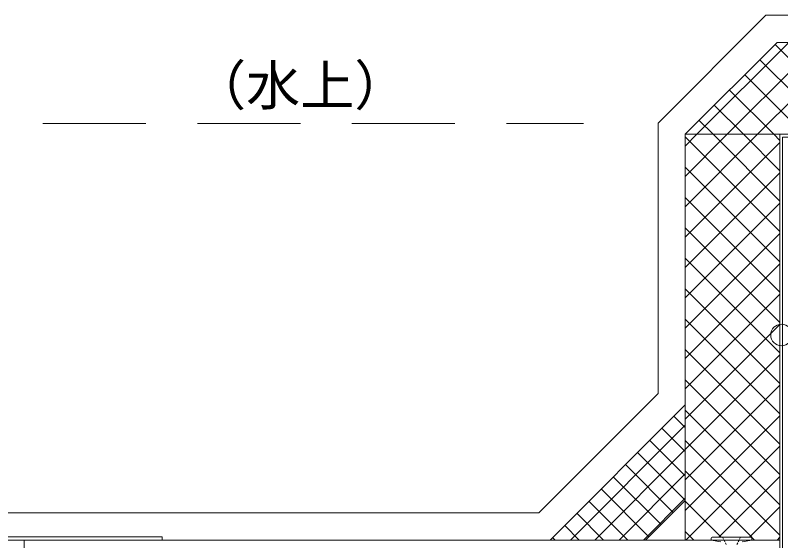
# Model space of a CAD drawing. Units: millimetres, scale not verified. Extents: x -1380 to 1380, y -955 to 955.
# Drawn here: x 32.5 to 315.6, y -344.2 to -150 of the extents above; entities that cross this region are included whole.
import ezdxf
from ezdxf.enums import TextEntityAlignment as Align

# ---------------------------------------------------------------- set-up
doc = ezdxf.new("R2010")
doc.units = ezdxf.units.MM
doc.header["$LTSCALE"] = 3
doc.linetypes.add('USER1', pattern=[19.05, 12.7, -6.35])
doc.linetypes.add('USER6', pattern=[0.375, 0.25, -0.125])
for name, color, linetype, lineweight in [('0-1_HATCH', 9, 'Continuous', 18), ('0-3_BOUSUI', 1, 'Continuous', 18), ('0-4_MOJI', 7, 'Continuous', 18), ('0-7_KANAMONO_SCREW', 4, 'Continuous', 18), ('0-8_dannnetu', 6, 'Continuous', 18), ('0-9_KANAMONO', 5, 'Continuous', 18), ('1-2_L-1', 7, 'Continuous', 18)]:
    doc.layers.add(name, color=color, linetype=linetype, lineweight=lineweight)
doc.styles.add('ＭＳ ゴシック', font='')
doc.styles.get('ＭＳ ゴシック').set_extended_font_data('MS Gothic')

msp = doc.modelspace()

# ---------------------------------------------------------------- linework, layer by layer
at = {"layer": '0-1_HATCH'}
for p, q in [((284.609, -193.959), (318.609, -159.959)), ((295.834, -193.959), (329.834, -159.959)), ((307.059, -193.959), (341.059, -159.959)), ((346.681, -193.959), (313.481, -160.758)), ((335.456, -193.959), (307.868, -166.371)), ((324.23, -193.959), (302.256, -171.984)), ((313.005, -193.959), (296.643, -177.596)), ((301.78, -193.959), (291.03, -183.209)), ((290.554, -193.959), (285.418, -188.822)), ((280.281, -198.286), (284.609, -193.959)), ((280.281, -209.511), (295.834, -193.959)), ((280.281, -220.737), (307.059, -193.959)), ((315.281, -229.91), (280.281, -194.91)), ((315.281, -218.685), (290.554, -193.959)), ((315.281, -207.46), (301.78, -193.959)), ((315.281, -196.234), (313.005, -193.959)), ((280.281, -231.962), (315.281, -196.962)), ((315.281, -241.136), (280.281, -206.136)), ((280.281, -243.187), (315.281, -208.187)), ((315.281, -252.361), (280.281, -217.361)), ((280.281, -254.413), (315.281, -219.413)), ((315.281, -263.586), (280.281, -228.586)), ((280.281, -265.638), (315.281, -230.638)), ((315.281, -274.812), (280.281, -239.812)), ((280.281, -276.863), (315.281, -241.863)), ((315.281, -286.037), (280.281, -251.037)), ((280.281, -288.089), (315.281, -253.089)), ((315.281, -297.262), (280.281, -262.262)), ((280.281, -299.314), (315.281, -264.314)), ((315.281, -308.488), (280.281, -273.488)), ((280.281, -310.539), (315.281, -275.539)), ((315.281, -319.713), (280.281, -284.713)), ((280.281, -321.765), (315.281, -286.765)), ((315.281, -330.938), (280.281, -295.938)), ((280.281, -302.306), (276.107, -298.132)), ((280.281, -332.99), (315.281, -297.99)), ((237.871, -343.959), (280.281, -301.548)), ((280.281, -311.287), (271.617, -302.623)), ((280.281, -320.267), (267.127, -307.113)), ((315.281, -342.164), (280.281, -307.164)), ((246.851, -343.959), (280.281, -310.529)), ((280.538, -343.959), (315.281, -309.215)), ((280.281, -329.247), (262.637, -311.603)), ((275.824, -333.771), (258.147, -316.093)), ((255.831, -343.959), (280.281, -319.509)), ((304.851, -342.959), (280.281, -318.389)), ((271.334, -338.261), (253.656, -320.583)), ((292.763, -342.959), (315.281, -320.441)), ((266.844, -342.751), (249.166, -325.073)), ((259.071, -343.959), (244.676, -329.563)), ((264.812, -343.959), (280.281, -328.489)), ((293.625, -342.959), (280.281, -329.614)), ((303.988, -342.959), (315.281, -331.666)), ((250.091, -343.959), (240.186, -334.054)), ((241.111, -343.959), (235.696, -338.544)), ((283.4, -343.959), (280.281, -340.84)), ((232.131, -343.959), (231.206, -343.034)), ((305.851, -343.959), (304.916, -343.024)), ((314.214, -343.959), (315.281, -342.891))]:
    msp.add_line(p, q, dxfattribs=at)
at = {"layer": '0-3_BOUSUI'}
msp.add_lwpolyline([(2.354, -333.959), (226.139, -333.959), (270.281, -289.816), (270.281, -189.816), (310.139, -149.959), (900.281, -149.959)], dxfattribs=at)
at = {"layer": '0-4_MOJI', "linetype": 'USER1'}
msp.add_line((-300.175, -189.97), (242.627, -189.97), dxfattribs=at)
at = {"layer": '0-4_MOJI'}
msp.add_circle((315.876, -268.149), 4, dxfattribs=at)
at = {"layer": '0-7_KANAMONO_SCREW'}
for p, q in [((289.916, -343.259), (289.916, -343.959)), ((304.916, -343.959), (289.916, -343.959)), ((289.916, -343.959), (293.457, -344.583)), ((304.616, -342.959), (290.216, -342.959)), ((304.916, -343.959), (301.376, -344.583)), ((304.916, -343.259), (304.916, -343.959))]:
    msp.add_line(p, q, dxfattribs=at)
at = {"layer": '0-7_KANAMONO_SCREW', "linetype": 'USER6'}
for p, q in [((294.116, -342.959), (295.511, -345.756)), ((300.716, -342.959), (299.321, -345.756))]:
    msp.add_line(p, q, dxfattribs=at)
at = {"layer": '0-7_KANAMONO_SCREW'}
for centre, start, end in [((290.216, -343.259), 90, 180), ((304.616, -343.259), 0, 90)]:
    msp.add_arc(centre, 0.3, start, end, dxfattribs=at)
at = {"layer": '0-8_dannnetu'}
for p, q in [((488.781, -159.959), (314.281, -159.959)), ((280.281, -343.959), (280.281, -193.959)), ((230.281, -343.959), (280.281, -293.959)), ((265.636, -343.959), (280.281, -329.314)), ((35.781, -343.959), (315.281, -343.959)), ((35.781, -343.959), (35.781, -378.959))]:
    msp.add_line(p, q, dxfattribs=at)
msp.add_lwpolyline([(314.281, -159.959), (280.281, -193.959), (315.281, -193.959)], dxfattribs=at)
at = {"layer": '0-9_KANAMONO'}
msp.add_lwpolyline([(186.281, -379.959), (316.281, -379.959), (316.281, -194.959), (445.281, -194.959), (445.281, -193.959), (315.281, -193.959), (315.281, -378.959), (186.281, -378.959)], close=True, dxfattribs=at)
at = {"layer": '1-2_L-1'}
msp.add_lwpolyline([(86.781, -343.959), (16.781, -343.959), (16.781, -342.759), (86.781, -342.759)], close=True, dxfattribs=at)
msp.add_lwpolyline([(86.781, -343.959), (16.781, -343.959), (16.781, -342.759), (86.781, -342.759)], close=True, dxfattribs=at)

# ---------------------------------------------------------------- texts
at = {"layer": '0-4_MOJI', "style": 'ＭＳ ゴシック'}
msp.add_text('（水上）', height=14.66, dxfattribs=at).set_placement((97.894, -187.582), align=Align.BOTTOM_LEFT)

doc.saveas('drawing.dxf')
